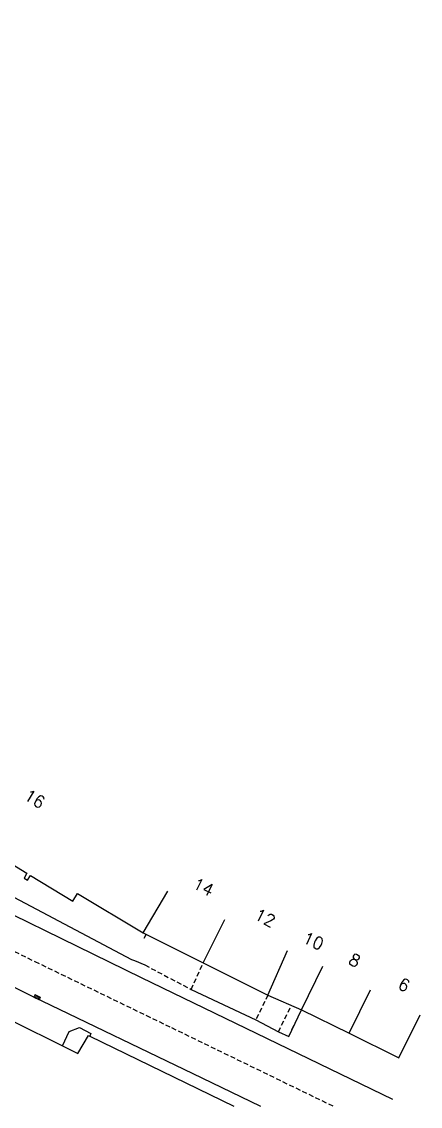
# Model space of a CAD drawing. Header units: millimetres. Extents: x 267012 to 268000, y 125000 to 125988.
# Drawn here: x 267734.3 to 267775.5, y 125000 to 125112 of the extents above; entities that cross this region are included whole.
import ezdxf
from ezdxf.enums import TextEntityAlignment as Align

# ---------------------------------------------------------------- set-up
doc = ezdxf.new("R2010")
doc.units = ezdxf.units.MM
doc.linetypes.add('DASHED', pattern=[0.75, 0.5, -0.25])
doc.layers.get('0').update_dxf_attribs({"linetype": 'CONTINUOUS'})
for name, color, linetype in [('W0001', 6, 'DASHED'), ('W0008', 7, 'CONTINUOUS'), ('W0014', 7, 'CONTINUOUS'), ('W0100', 7, 'CONTINUOUS'), ('W0105', 7, 'CONTINUOUS'), ('W0112', 1, 'DASHED'), ('W0400', 7, 'CONTINUOUS'), ('W0991', 7, 'CONTINUOUS'), ('W1102', 7, 'CONTINUOUS')]:
    doc.layers.add(name, color=color, linetype=linetype)
doc.styles.get("Standard").update_dxf_attribs({"font": 'romans.shx', "width": 0.85})

# ---------------------------------------------------------------- blocks, each defined once
blk = doc.blocks.new('T400')
for p, q in [((-0.15, 0.3), (0.15, 0.3)), ((-0.15, -0.25), (-0.15, 0.3)), ((-0.15, 0.15), (0.15, 0.15)), ((-0.15, 0), (0.15, 0)), ((0.15, 0.3), (0.15, -0.25)), ((-0.15, -0.15), (0.15, -0.15)), ((-0.15, -0.25), (-0.15, -0.3)), ((-0.15, -0.3), (0.15, -0.3)), ((0.15, -0.3), (0.15, -0.25))]:
    blk.add_line(p, q)

msp = doc.modelspace()

# ---------------------------------------------------------------- linework, layer by layer
at = {"layer": 'W0001'}
msp.add_lwpolyline([(267588.87, 125111.97), (267604.31, 125105.94), (267619.99, 125099.54), (267636.61, 125091.41), (267648.34, 125085.39), (267656.59, 125079.81), (267663.88, 125074.41), (267673.81, 125066.22), (267680.37, 125059.57), (267685.76, 125052.93), (267690.4, 125046.77), (267693.93, 125042.6), (267699.59, 125036.77), (267704.25, 125032.97), (267715.29, 125025.44), (267724.81, 125020.28), (267735.66, 125014.95), (267749.78, 125008.12), (267766.52, 125000)], dxfattribs=at)
at = {"layer": 'W0008'}
for points in [[(267725.1, 125023.81), (267746.64, 125013.29), (267772.59, 125000.74)], [(267727.6, 125015.23), (267735.46, 125011.35), (267752.92, 125002.95), (267758.97, 125000)]]:
    msp.add_lwpolyline(points, dxfattribs=at)
at = {"layer": 'W0014'}
for points in [[(267716.55, 125030.75), (267723.64, 125026.8), (267745.63, 125015.17)], [(267745.95, 125015.05), (267747.01, 125014.59)], [(267751.8, 125012.07), (267758.47, 125008.91), (267760.81, 125007.7), (267761.89, 125007.21), (267763.19, 125009.97)]]:
    msp.add_lwpolyline(points, dxfattribs=at)
at = {"layer": 'W0100'}
for points in [[(267729.18, 125027.51), (267734.82, 125024.06)], [(267697.88, 125026.37), (267704.99, 125023.04), (267704.99, 125023.04), (267711.66, 125019.61), (267711.66, 125019.61), (267717.15, 125016.83), (267717.15, 125016.83), (267722.47, 125014.16), (267722.47, 125014.16), (267727.95, 125011.45), (267727.95, 125011.45), (267733.53, 125008.71), (267733.53, 125008.71), (267738.51, 125006.24), (267740.11, 125005.45)], [(267734.82, 125024.06), (267734.56, 125023.54), (267734.91, 125023.33)], [(267734.91, 125023.33), (267735.21, 125023.84)], [(267735.21, 125023.84), (267739.6, 125021.19)], [(267739.6, 125021.19), (267740.07, 125021.98)], [(267740.07, 125021.98), (267746.84, 125017.92), (267746.84, 125017.92), (267753.04, 125014.82), (267753.04, 125014.82), (267759.73, 125011.49), (267763.19, 125009.97), (267768.12, 125007.54), (267768.12, 125007.54), (267773.24, 125004.99)], [(267773.24, 125004.99), (267775.47, 125009.46)], [(267740.11, 125005.45), (267741.19, 125007.3), (267741.33, 125007.24), (267756.21, 125000)]]:
    msp.add_lwpolyline(points, dxfattribs=at)
at = {"layer": 'W0105'}
msp.add_lwpolyline([(267738.51, 125006.24), (267739.22, 125007.72), (267740.28, 125008.13), (267741.44, 125007.5), (267741.33, 125007.24)], dxfattribs=at)
at = {"layer": 'W0112'}
for points in [[(267747.17, 125017.76), (267746.93, 125017.32)], [(267745.63, 125015.17), (267745.95, 125015.05)], [(267747.01, 125014.59), (267751.8, 125012.07), (267753.04, 125014.82)], [(267759.73, 125011.49), (267758.47, 125008.91)], [(267760.81, 125007.7), (267762.16, 125010.42), (267762.16, 125010.42)], [(267761.89, 125007.21), (267763.19, 125009.97)]]:
    msp.add_lwpolyline(points, dxfattribs=at)
at = {"layer": 'W1102'}
for points in [[(267746.84, 125017.92), (267749.39, 125022.22)], [(267753.04, 125014.82), (267755.27, 125019.3)], [(267759.73, 125011.49), (267761.74, 125016.07)], [(267763.19, 125009.97), (267765.4, 125014.45)], [(267768.12, 125007.54), (267770.34, 125012.02)]]:
    msp.add_lwpolyline(points, dxfattribs=at)

# ---------------------------------------------------------------- block references
at = {"layer": 'W0400', "rotation": 244.3105334266695}
msp.add_blockref('T400', (267735.89, 125011.26), dxfattribs=at)

# ---------------------------------------------------------------- texts
at = {"layer": 'W0991'}
for s, rotation, p in [('16', 328.5902, (267735.64, 125031.76)), ('14', 333.4427, (267753.06, 125022.64)), ('12', 333.5078, (267759.43, 125019.47)), ('10', 336.2902, (267764.42, 125017.08)), ('8', 333.7418, (267768.69, 125015.07)), ('6', 333.524, (267773.79, 125012.54))]:
    msp.add_text(s, height=1.25, rotation=rotation, dxfattribs=at).set_placement(p, align=Align.MIDDLE_CENTER)

doc.saveas('drawing.dxf')
